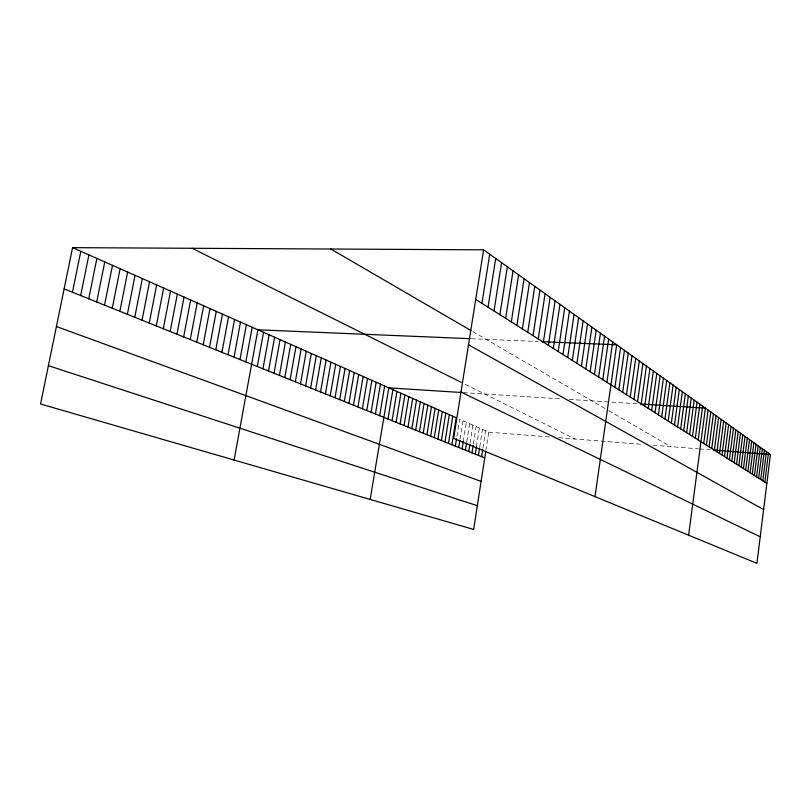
<?xml version="1.0" encoding="UTF-8"?>
<svg xmlns="http://www.w3.org/2000/svg" width="811" height="811" viewBox="0 0 811 811"><rect width="100%" height="100%" fill="white"/><g stroke="black" fill="none" stroke-linecap="round" stroke-linejoin="round"><path stroke-width="0.61" stroke-dasharray="4.05 3.04" d="M482.95 448.047L485.637 430.793M485.89 450.571L488.749 432.172L459.614 419.246L456.705 437.575M466.761 441.742L469.61 423.687M470.056 443.11L472.874 425.126M473.371 444.063L476.118 426.566M476.402 446.648L479.321 427.985M479.788 446.729L482.494 429.394M460.09 438.974L462.98 420.747M463.253 441.579L466.315 422.217M471.414 338.734L538.119 341.512M463.466 392.636L560.33 398.84M569.281 399.417L638.206 403.827M488.749 432.172L549.807 437.017M558.597 437.717L642.596 444.398M653.037 445.229L698.383 448.828M699.558 448.929L710.132 449.77M465.301 384.353L575.08 439.035M472.813 331.598L607.814 410.113M608.838 410.701L670.616 446.628"/><path stroke-width="1.22" d="M758.67 478.176L762.35 448.777M760.748 479.494L764.408 450.247M762.806 480.801L766.446 451.697M764.854 482.089L768.453 453.136M483.609 249.829L770.45 454.565L756.927 563.351L453.623 438.366L483.609 249.829L72.574 247.649L40.55 404L473.644 529.421L485.708 451.798M743.434 468.555L747.306 438.041M745.674 469.974L749.526 439.623M747.904 471.384L751.726 441.194M750.104 472.772L753.895 442.745M752.273 474.141L756.045 444.276M754.433 475.499L758.163 445.797M756.562 476.848L760.272 447.297M729.393 459.685L733.448 428.157M731.796 461.206L735.83 429.85M734.178 462.706L738.172 431.523M736.53 464.196L740.494 433.186M738.851 465.666L742.795 434.818M741.153 467.116L745.066 436.44M716.934 451.808L721.151 419.378M719.479 453.42L723.676 421.173M722.003 455.012L726.159 422.947M724.497 456.593L728.623 424.7M726.96 458.144L731.046 426.434M688.62 535.199L705.408 408.136L640.508 403.979M703.715 443.455L708.115 410.062M706.422 445.168L710.781 411.968M709.098 446.861L713.427 413.853M711.744 448.534L716.032 415.719M714.349 450.176L718.607 417.564M686.643 432.668L691.276 398.049M689.583 434.534L694.165 400.117M692.482 436.359L697.034 402.155M695.341 438.173L699.863 404.172M698.17 439.957L702.65 406.169M674.499 425.005L679.304 389.503M677.59 426.961L682.355 391.683M680.652 428.887L685.366 393.832M683.663 430.793L688.336 395.95M658.4 414.837L663.428 378.179M661.705 416.925L666.693 380.501M664.969 418.983L669.906 382.792M668.193 421.021L673.079 385.063M671.366 423.028L676.212 387.293M644.715 406.189L649.935 368.549M648.212 408.389L653.382 371.002M651.649 410.569L656.778 373.425M655.055 412.718L660.124 375.817M630.248 397.045L635.682 358.371M633.938 399.377L639.321 360.966M637.578 401.678L642.91 363.531M641.177 403.949L646.448 366.055M614.92 387.364L620.577 347.595M618.834 389.838L624.44 350.342M622.696 392.271L628.241 353.059M626.497 394.673L631.982 355.735M602.816 379.71L608.655 339.079M606.912 382.295L612.69 341.958M594.99 496.616L616.664 344.797L541.586 341.664M590.155 371.712L596.186 330.178M594.443 374.418L600.414 333.199M598.66 377.085L604.57 336.159M572.333 360.449L578.638 317.659M576.895 363.338L583.129 320.862M581.386 366.177L587.549 324.015M585.806 368.964L591.908 327.127M558.201 351.528L564.73 307.734M562.986 354.549L569.444 311.089M567.7 357.529L574.076 314.404M548.388 345.324L555.079 300.84M553.335 348.446L559.945 304.318M533.05 335.632L539.984 290.064M538.251 338.917L545.093 293.714M543.36 342.151L550.132 297.302M516.901 325.434L524.099 278.731M522.375 328.891L529.482 282.573M527.758 332.287L534.773 286.354M481.612 456.674L482.758 449.274M505.659 318.328L513.039 270.833M511.325 321.906L518.614 274.817M465.433 450.176L466.578 442.948M488.029 307.187L495.703 258.466M468.728 451.504L469.863 444.306M494.011 310.968L501.583 262.663M472.002 452.812L473.178 445.31M475.236 454.109L476.402 446.648M499.89 314.678L507.362 266.789M478.439 455.397L479.595 447.966M451.92 444.742L456.218 417.746L72.574 247.649M455.356 446.121L456.512 438.792M458.742 447.49L459.898 440.191M481.927 303.334L489.712 254.188M462.108 448.838L463.253 441.579M437.869 439.096L442.289 411.572M441.437 440.525L445.827 413.134M444.965 441.944L449.324 414.685M448.463 443.353L452.791 416.225M423.23 433.206L427.792 405.145M426.951 434.706L431.472 406.767M430.621 436.186L435.112 408.389M434.26 437.646L438.721 409.991M407.984 427.083L412.687 398.444M411.856 428.634L416.519 400.147M415.688 430.175L420.321 401.83M419.48 431.705L424.072 403.493M392.078 420.686L396.934 391.46M396.113 422.308L400.938 393.234M400.117 423.92L404.892 394.987M404.071 425.511L408.805 396.721M379.67 415.698L384.637 386.006M370.161 499.444L388.804 387.851L461.135 392.483M387.993 419.044L392.889 389.665M362.395 408.754L367.545 378.423M366.785 410.528L371.884 380.349M371.124 412.272L376.182 382.255M375.422 413.995L380.44 384.14M348.923 403.341L354.204 372.513M353.464 405.165L358.695 374.51M357.955 406.97L363.146 376.476M334.984 397.745L340.407 366.4M339.687 399.63L345.06 368.458M344.33 401.496L349.653 370.495M320.558 391.946L326.113 360.064M325.424 393.893L330.939 362.193M330.229 395.829L335.693 364.311M305.605 385.935L311.312 353.495M310.643 387.962L316.31 355.715M315.631 389.959L321.247 357.904M290.105 379.7L295.974 346.692M295.326 381.799L301.155 348.994M300.496 383.877L306.264 351.254M274.017 373.232L280.059 339.637M279.44 375.412L285.431 342.019M284.803 377.571L290.733 344.371M262.957 368.792L269.12 334.791M268.522 371.022L274.625 337.234M245.834 361.909L252.18 327.279M234.115 460.05L257.898 329.813L470.279 338.684M257.32 366.521L263.545 332.317M234.044 357.164L240.512 322.109M239.975 359.557L246.382 324.714M215.767 349.825L222.447 314.1M221.94 352.309L228.55 316.797M228.033 354.752L234.572 319.473M203.176 344.766L209.998 308.575M209.522 347.311L216.263 311.353M190.24 339.566L197.205 302.909M196.759 342.181L203.642 305.757M176.95 334.223L184.056 297.079M183.641 336.91L190.676 300.009M163.285 328.729L170.543 291.088M170.158 331.496L177.345 294.099M149.224 323.072L156.655 284.925M156.3 325.921L163.65 288.027M134.758 317.263L142.351 278.589M142.047 320.193L149.559 281.782M119.866 311.282L127.641 272.06M127.368 314.293L135.052 275.345M104.538 305.118L112.496 265.349M112.263 308.221L120.119 268.725M88.744 298.762L96.884 258.425M96.702 301.966L104.751 261.912M72.463 292.224L80.806 251.298M80.664 295.518L88.906 254.887M713.68 450.044L770.45 454.565M48.396 365.68L477.334 505.709M56.415 326.539L481.105 481.399M64.13 288.878L484.755 457.941M460.993 392.037L760.221 536.801M192.095 248.288L461.287 382.356M468.505 344.797L763.607 509.602M330.817 249.018L470.867 330.472M475.722 299.411L766.871 483.366"/></g></svg>
